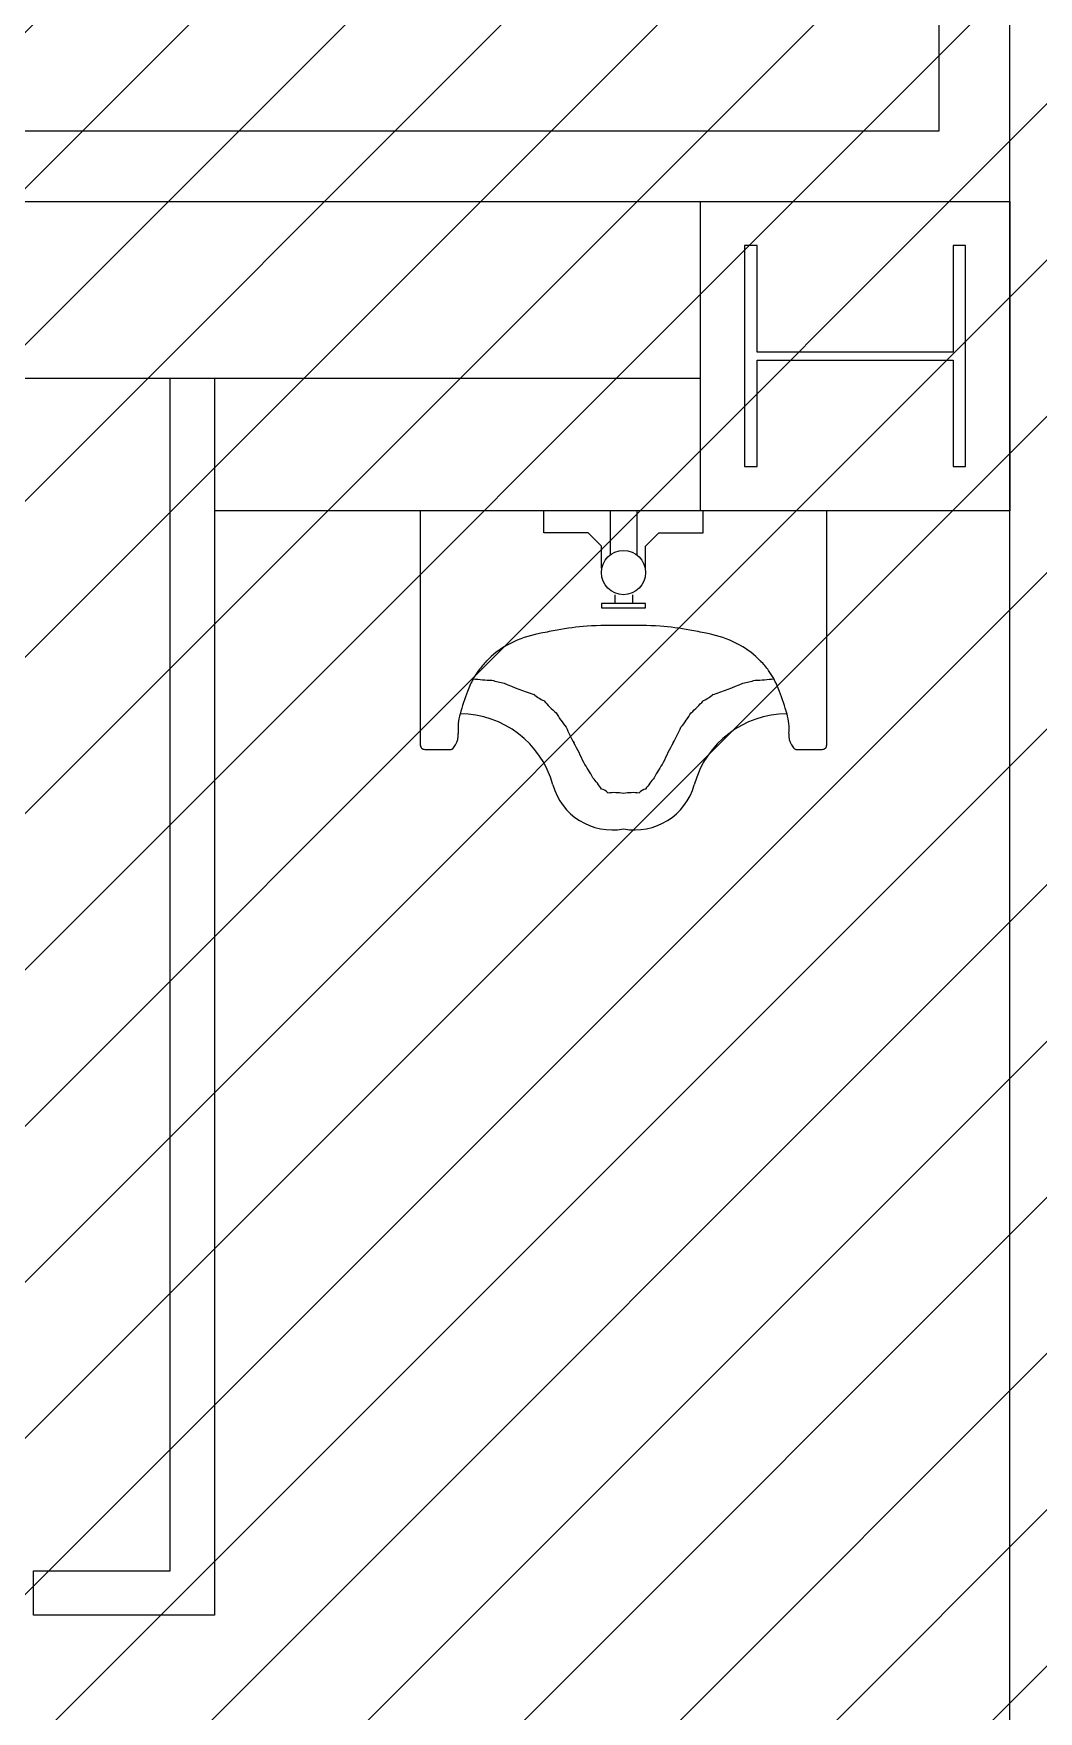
# Model space of a CAD drawing. Header units: millimetres. Extents: x 83956 to 461956, y 36707 to 125807.
# Drawn here: x 104991 to 106128, y 55793 to 57691 of the extents above; entities that cross this region are included whole.
import ezdxf

# ---------------------------------------------------------------- set-up
doc = ezdxf.new("R2010")
doc.units = ezdxf.units.MM
doc.header["$LTSCALE"] = 100
doc.header["$MEASUREMENT"] = 0
doc.layers.add('ARCH', color=9, linetype='CONTINUOUS')
doc.layers.add('PIPE', color=3, linetype='CONTINUOUS')

msp = doc.modelspace()

# ---------------------------------------------------------------- hatches: boundary and pattern name
at = {"layer": 'PIPE', "ltscale": 2}
h = msp.add_hatch(dxfattribs=at)
h.set_pattern_fill('ANSI31', color=1, scale=1000, style=0)
h.set_pattern_definition([(45, (-1537911.26, -8621795.84), (-88.3883476, 88.3883476), [])])
h.paths.add_polyline_path([(97388, 57950.6), (106611.1, 57950.6), (106611.1, 53615.1), (97388, 53615.1)])

# ---------------------------------------------------------------- linework, layer by layer
at = {"layer": 'ARCH', "linetype": 'ByBlock', "ltscale": 2}
for p, q in [((106015.3, 57581.3), (106015.3, 60428.5)), ((95115, 57581.3), (106015.3, 57581.3))]:
    msp.add_line(p, q, dxfattribs=at)
at = {"layer": 'ARCH', "ltscale": 2}
for p, q in [((106015.3, 57581.3), (106015.3, 60428.5)), ((106095.3, 54001.3), (106095.3, 59383.5)), ((95115.1, 57581.3), (106015.3, 57581.3)), ((104945.3, 57501.3), (106095.3, 57501.3)), ((105745.3, 57501.3), (106095.3, 57501.3)), ((105745.3, 57151.3), (105745.3, 57501.3)), ((106095.3, 57501.3), (106095.3, 57151.3)), ((104945.3, 57301.3), (105745.3, 57301.3)), ((105745.3, 57151.3), (105195.3, 57151.3)), ((106095.3, 57151.3), (105745.3, 57151.3))]:
    msp.add_line(p, q, dxfattribs=at)
at = {"layer": 'ARCH'}
for p, q in [((105809.3, 57451.3), (105795.3, 57451.3)), ((105795.3, 57451.3), (105795.3, 57201.3)), ((105809.3, 57330.8), (105809.3, 57451.3)), ((106045.3, 57451.3), (106031.3, 57451.3)), ((106031.3, 57451.3), (106031.3, 57330.8)), ((106045.3, 57201.3), (106045.3, 57451.3)), ((106031.3, 57330.8), (105809.3, 57330.8)), ((105809.3, 57201.3), (105809.3, 57321.8)), ((105809.3, 57321.8), (106031.3, 57321.8)), ((106031.3, 57321.8), (106031.3, 57201.3)), ((105145.3, 55951.7), (105145.3, 57301.3)), ((105195.3, 57301.3), (105195.3, 55901.7)), ((105795.3, 57201.3), (105809.3, 57201.3)), ((106031.3, 57201.3), (106045.3, 57201.3)), ((105428.2, 57151.3), (105428.2, 57016.3)), ((105568.2, 57126.3), (105568.2, 57151.3)), ((105643.2, 57151.3), (105643.2, 57101.3)), ((105673.2, 57151.3), (105673.2, 57101.3)), ((105748.2, 57126.3), (105748.2, 57151.3)), ((105888.2, 57016.3), (105888.2, 57151.3)), ((105618.2, 57126.3), (105568.2, 57126.3)), ((105633.2, 57111.3), (105618.2, 57126.3)), ((105683.2, 57111.3), (105698.2, 57126.3)), ((105698.2, 57126.3), (105748.2, 57126.3)), ((105633.2, 57086.3), (105633.2, 57111.3)), ((105683.2, 57086.3), (105683.2, 57111.3)), ((105633.2, 57046.3), (105633.2, 57041.3)), ((105683.2, 57046.3), (105633.2, 57046.3)), ((105633.2, 57041.3), (105683.2, 57041.3)), ((105648.2, 57056.3), (105648.2, 57046.3)), ((105668.2, 57056.3), (105668.2, 57046.3)), ((105683.2, 57041.3), (105683.2, 57046.3)), ((105428.2, 57016.3), (105428.2, 56886.3)), ((105888.2, 56886.3), (105888.2, 57016.3)), ((105433.2, 56881.3), (105443.2, 56881.3)), ((105443.2, 56881.3), (105463.2, 56881.3)), ((105853.2, 56881.3), (105873.2, 56881.3)), ((105873.2, 56881.3), (105883.2, 56881.3)), ((104990.5, 55901.7), (104990.5, 55951.7)), ((104990.5, 55951.7), (105145.3, 55951.7)), ((105195.3, 55901.7), (104990.5, 55901.7))]:
    msp.add_line(p, q, dxfattribs=at)
msp.add_circle((105658.2, 57081.3), 25, dxfattribs=at)
for centre, radius, start, end in [((105635.9, 56735.3), 285.9, 93.8141, 100.6246), ((105645.1, 56598.7), 422.9, 88.2147, 93.8141), ((105671.4, 56598.7), 422.9, 86.1859, 91.7853), ((105680.5, 56735.3), 285.9, 79.3754, 86.1859), ((105587.4, 56887.3), 127.4, 103.2516, 118.6105), ((105603.2, 56820.2), 196.3, 101.3099, 103.2516), ((105873.7, 55467.9), 1575.4, 100.6246, 101.3099), ((105442.8, 55467.9), 1575.4, 78.6901, 79.3754), ((105713.2, 56820.2), 196.3, 76.7484, 78.6901), ((105729, 56887.3), 127.4, 61.3895, 76.7484), ((105591.9, 56897.1), 122.3, 136.4862, 143.1301), ((105571.5, 56916.4), 94.2, 118.6105, 136.4862), ((105744.9, 56916.4), 94.2, 43.5138, 61.3895), ((105724.6, 56897.1), 122.3, 36.8699, 43.5138), ((105551.8, 56927.2), 72.1, 143.1301, 151.7834), ((105764.7, 56927.2), 72.1, 28.2166, 36.8699), ((105804.6, 56825.8), 344.9, 159.444, 163.9272), ((105592.4, 56905.4), 118.2, 151.7834, 159.444), ((105514.2, 57143.1), 183.7, 261.8699, 268.4784), ((105535, 57038.9), 83.4, 252.0591, 261.8699), ((105661.5, 57267.3), 340.4, 246.0375, 252.0591), ((105588.4, 56981.8), 49.7, 230.2446, 246.0375), ((105728, 56981.8), 49.7, 293.9625, 309.7554), ((105655, 57267.3), 340.4, 287.9409, 293.9625), ((105781.4, 57038.9), 83.4, 278.1301, 287.9409), ((105802.3, 57143.1), 183.7, 271.5216, 278.1301), ((105724, 56905.4), 118.2, 20.556, 28.2166), ((105511.8, 56825.8), 344.9, 16.0728, 20.556), ((105649.4, 57003.9), 105.6, 219.8056, 230.2446), ((105667.1, 57003.9), 105.6, 309.7554, 320.1944), ((105530.7, 56904.8), 59.8, 163.9272, 185.2377), ((105473.2, 56812.4), 108.9, 15.3921, 90), ((105681.1, 56979.5), 114.3, 209.774, 219.8056), ((105773.4, 56986.5), 197.2, 204.0061, 209.774), ((105543.1, 56986.5), 197.2, 330.226, 335.9939), ((105635.4, 56979.5), 114.3, 320.1944, 330.226), ((105843.2, 56812.4), 108.9, 90, 164.6079), ((105785.8, 56904.8), 59.8, 354.7623, 16.0728), ((105433.2, 56886.3), 5, 180, 225), ((105449.6, 56897.3), 21.6, 315, 329.491), ((105449.5, 56897.3), 21.7, 329.491, 5.2377), ((105330, 56740.2), 310, 24.0061, 28.6056), ((105986.4, 56740.2), 310, 151.3944, 155.9939), ((105866.9, 56897.3), 21.7, 174.7623, 210.509), ((105866.9, 56897.3), 21.6, 210.509, 225), ((105883.2, 56886.3), 5, 315, 0), ((105433.2, 56886.3), 5, 225, 270), ((105463.2, 56883.7), 2.35, 270, 315), ((105853.2, 56883.7), 2.35, 225, 270), ((105883.2, 56886.3), 5, 270, 315), ((105425.9, 56741.4), 225.1, 28.6056, 33.6901), ((105511.1, 56754.9), 146.8, 33.6901, 39.9871), ((105805.4, 56754.9), 146.8, 140.0129, 146.3099), ((105890.5, 56741.4), 225.1, 146.3099, 151.3944), ((105645.4, 56859.8), 69.7, 195.3921, 280.5971), ((105630.7, 56823.7), 12.9, 39.9871, 78.6901), ((105647.4, 56777.2), 55.1, 78.6901, 97.125), ((105671, 56859.8), 69.7, 259.4029, 344.6079), ((105669, 56777.2), 55.1, 82.875, 101.3099), ((105685.8, 56823.7), 12.9, 101.3099, 140.0129)]:
    msp.add_arc(centre, radius, start, end, dxfattribs=at)

doc.saveas('drawing.dxf')
